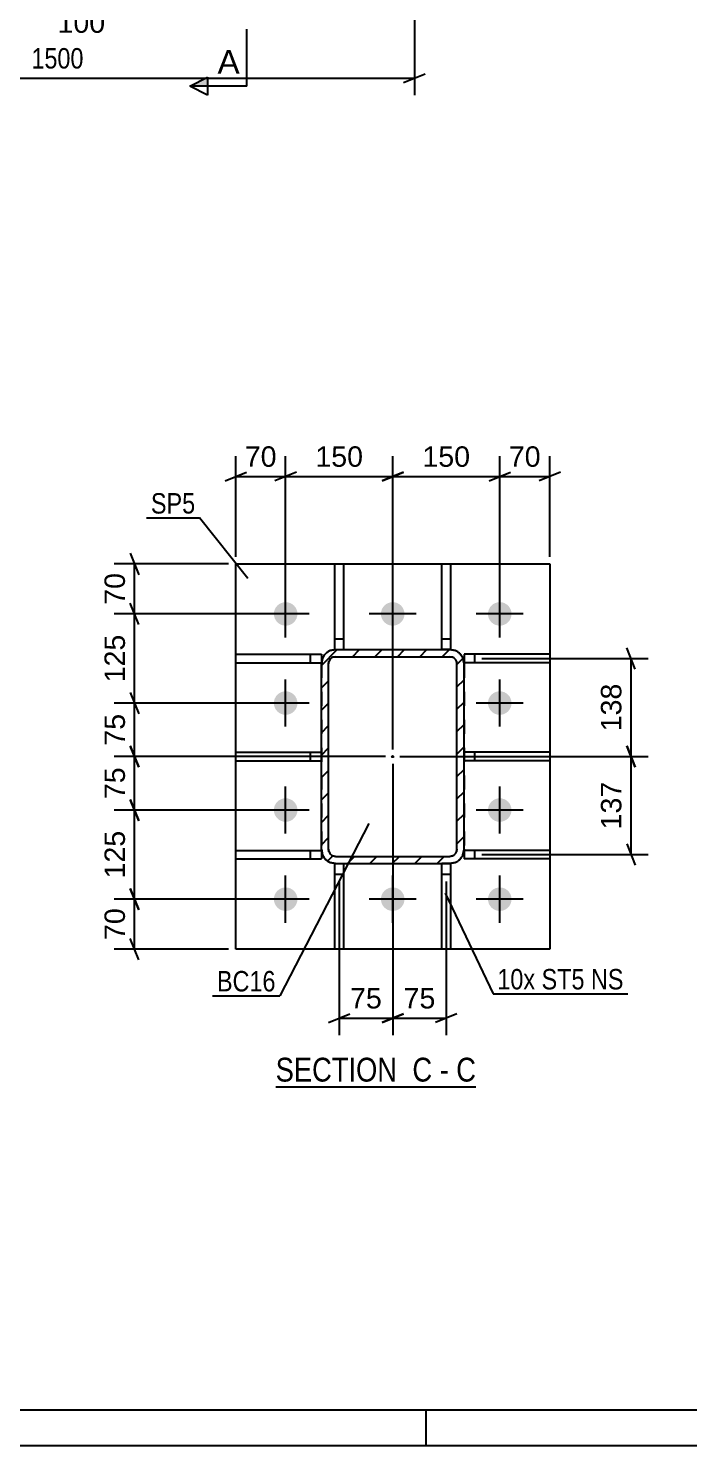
# Model space of a CAD drawing. Header units: millimetres. Extents: x 0 to 2086, y 0 to 594.
# Drawn here: x 155.3 to 247.8, y 0 to 198.7 of the extents above; entities that cross this region are included whole.
import ezdxf

# ---------------------------------------------------------------- set-up
doc = ezdxf.new("R2010")
doc.units = ezdxf.units.MM
doc.linetypes.add('DXK_LINE_DOT2', pattern=[3.9198, 1.9599, -1.9599])
doc.linetypes.add('DXK_LINE_DOT3', pattern=[5.9187, 2.979, -0.9799, 0.9799, -0.9799])
doc.styles.add('Arial', font='arial.ttf', dxfattribs={"height": 0.2})
doc.styles.add('Arial Narrow', font='ARIALN.TTF', dxfattribs={"height": 0.2})

# ---------------------------------------------------------------- blocks, each defined once
blk = doc.blocks.new('Unknown-284858482-1134')
at = {"color": 5, "linetype": 'Continuous'}
for p, q in [((5, 5), (836, 5)), ((211, 0), (211, 5)), ((0, 0), (841, 0))]:
    blk.add_line(p, q, dxfattribs=at)
blk = doc.blocks.new('Unknown-284858482-13 - 9010')
at = {"color": 6, "linetype": 'Continuous'}
blk.add_line((189.93, 50.3), (218, 50.3), dxfattribs=at)
at = {"color": 0, "linetype": 'Continuous'}
for points in [[(208.04, 51.05), (208.04, 54.55), (189.93, 54.55), (189.93, 51.05)], [(211.86, 51.05), (211.86, 54.55), (209.09, 54.55), (209.09, 51.05)], [(214.18, 51.05), (214.18, 54.55), (212.91, 54.55), (212.91, 51.05)], [(218, 51.05), (218, 54.55), (215.23, 54.55), (215.23, 51.05)]]:
    blk.add_wipeout(points, dxfattribs=at)
at = {"color": 7, "linetype": 'Continuous', "style": 'Arial Narrow'}
for s, p in [('SECTION ', (189.93, 51.05)), ('C', (209.09, 51.05)), ('C', (215.23, 51.05)), ('-', (212.91, 51.05))]:
    blk.add_text(s, height=3.34, dxfattribs=at).set_placement(p)
blk = doc.blocks.new('Part-284858482-9044 - 9010')
at = {"color": 2, "linetype": 'Continuous'}
for p, q in [((228.33, 83.47), (216.33, 83.47)), ((216.33, 83.47), (216.33, 82.27)), ((228.33, 83.47), (228.33, 82.27)), ((228.33, 82.27), (216.33, 82.27))]:
    blk.add_line(p, q, dxfattribs=at)
at = {"color": 7, "linetype": 'DXK_LINE_DOT2'}
blk.add_line((217.83, 82.27), (217.83, 83.47), dxfattribs=at)
blk = doc.blocks.new('Part-284858482-9028 - 9010')
at = {"color": 2, "linetype": 'Continuous'}
for p, q in [((184.33, 69.62), (184.33, 123.62)), ((184.33, 123.62), (228.33, 123.62)), ((228.33, 123.62), (228.33, 69.62)), ((228.33, 69.62), (184.33, 69.62))]:
    blk.add_line(p, q, dxfattribs=at)
blk = doc.blocks.new('Part-284858482-9012 - 9010')
at = {"linetype": 'Continuous'}
h = blk.add_hatch(dxfattribs=at)
h.set_pattern_fill('', scale=0.7, style=0, pattern_type=0)
h.set_pattern_definition([(45, (216.1746, 110.3845), (-1.57154, 1.57154), [])])
h.paths.add_polyline_path([(216.33, 109.62), (216.17, 110.38), (215.74, 111.03), (215.09, 111.47), (214.33, 111.62), (198.33, 111.62), (197.56, 111.47), (196.91, 111.03), (196.48, 110.38), (196.33, 109.62), (196.33, 83.62), (196.48, 82.85), (196.91, 82.2), (197.56, 81.77), (198.33, 81.62), (214.33, 81.62), (215.09, 81.77), (215.74, 82.2), (216.17, 82.85), (216.33, 83.62)])
h.paths.add_polyline_path([(215.25, 83.24), (215.03, 82.91), (214.71, 82.7), (214.33, 82.62), (198.33, 82.62), (197.94, 82.7), (197.62, 82.91), (197.4, 83.24), (197.33, 83.62), (197.33, 109.62), (197.4, 110), (197.62, 110.33), (197.94, 110.54), (198.33, 110.62), (214.33, 110.62), (214.71, 110.54), (215.03, 110.33), (215.25, 110), (215.33, 109.62), (215.33, 83.62)])
blk.add_hatch(color=246, dxfattribs=at).paths.add_polyline_path([(206.33, 96.52, -1), (206.33, 96.72, -1)])
at = {"color": 7, "linetype": 'DXK_LINE_DOT2'}
for p, q in [((197.56, 111.47), (198.33, 111.62)), ((198.33, 111.62), (214.33, 111.62)), ((214.33, 111.62), (215.09, 111.47)), ((196.33, 109.62), (196.48, 110.38)), ((196.33, 109.62), (196.33, 83.62)), ((197.4, 110), (197.33, 109.62)), ((197.33, 83.62), (197.33, 109.62)), ((198.33, 110.62), (197.94, 110.54)), ((198.33, 110.62), (214.33, 110.62)), ((214.71, 110.54), (214.33, 110.62)), ((215.33, 109.62), (215.25, 110)), ((215.33, 83.62), (215.33, 109.62)), ((216.17, 110.38), (216.33, 109.62)), ((216.33, 109.62), (216.33, 83.62)), ((196.48, 82.85), (196.33, 83.62)), ((197.33, 83.62), (197.4, 83.24)), ((215.25, 83.24), (215.33, 83.62)), ((216.33, 83.62), (216.17, 82.85)), ((198.33, 81.62), (197.56, 81.77)), ((197.94, 82.7), (198.33, 82.62)), ((198.33, 82.62), (214.33, 82.62)), ((198.33, 81.62), (214.33, 81.62)), ((214.33, 82.62), (214.71, 82.7)), ((215.09, 81.77), (214.33, 81.62))]:
    blk.add_line(p, q, dxfattribs=at)
at = {"color": 2, "linetype": 'Continuous'}
for p, q in [((198.33, 111.62), (197.56, 111.47)), ((198.33, 111.62), (214.33, 111.62)), ((215.09, 111.47), (214.33, 111.62)), ((196.48, 110.38), (196.33, 109.62)), ((196.33, 83.62), (196.33, 109.62)), ((197.33, 109.62), (197.4, 110)), ((197.33, 83.62), (197.33, 109.62)), ((197.94, 110.54), (198.33, 110.62)), ((198.33, 110.62), (214.33, 110.62)), ((214.33, 110.62), (214.71, 110.54)), ((215.25, 110), (215.33, 109.62)), ((215.33, 83.62), (215.33, 109.62)), ((216.33, 109.62), (216.17, 110.38)), ((216.33, 83.62), (216.33, 109.62)), ((196.33, 83.62), (196.48, 82.85)), ((197.4, 83.24), (197.33, 83.62)), ((215.33, 83.62), (215.25, 83.24)), ((216.17, 82.85), (216.33, 83.62)), ((197.56, 81.77), (198.33, 81.62)), ((198.33, 82.62), (197.94, 82.7)), ((198.33, 82.62), (214.33, 82.62)), ((198.33, 81.62), (214.33, 81.62)), ((214.71, 82.7), (214.33, 82.62)), ((214.33, 81.62), (215.09, 81.77))]:
    blk.add_line(p, q, dxfattribs=at)
at = {"color": 7, "linetype": 'DXK_LINE_DOT3'}
blk.add_line((206.33, 96.62), (206.33, 96.62), dxfattribs=at)
at = {"color": 246, "linetype": 'DXK_LINE_DOT2'}
blk.add_line((206.33, 96.62), (206.33, 96.62), dxfattribs=at)
at = {"color": 246, "linetype": 'Continuous'}
blk.add_circle((206.33, 96.62), 0.1, dxfattribs=at)
at = {"color": 7, "linetype": 'DXK_LINE_DOT2'}
for centre, radius, start, end in [((198.33, 109.62), 2, 112.5, 157.5), ((214.33, 109.62), 2, 22.5, 67.5), ((198.33, 109.62), 1, 112.5, 157.5), ((214.33, 109.62), 1, 22.5, 67.5), ((198.33, 83.62), 2, 202.5, 247.5), ((198.33, 83.62), 1, 202.5, 247.5), ((214.33, 83.62), 1, 292.5, 337.5), ((214.33, 83.62), 2, 292.5, 337.5)]:
    blk.add_arc(centre, radius, start, end, dxfattribs=at)
at = {"color": 2, "linetype": 'Continuous'}
for centre, radius, start, end in [((198.33, 109.62), 2, 112.5, 157.5), ((214.33, 109.62), 2, 22.5, 67.5), ((198.33, 109.62), 1, 112.5, 157.5), ((214.33, 109.62), 1, 22.5, 67.5), ((198.33, 83.62), 2, 202.5, 247.5), ((198.33, 83.62), 1, 202.5, 247.5), ((214.33, 83.62), 1, 292.5, 337.5), ((214.33, 83.62), 2, 292.5, 337.5)]:
    blk.add_arc(centre, radius, start, end, dxfattribs=at)
blk = doc.blocks.new('Part-284858482-9042 - 9010')
at = {"color": 2, "linetype": 'Continuous'}
for p, q in [((228.33, 97.22), (216.33, 97.22)), ((228.33, 96.02), (216.33, 96.02)), ((228.33, 97.22), (228.33, 96.02))]:
    blk.add_line(p, q, dxfattribs=at)
at = {"color": 7, "linetype": 'DXK_LINE_DOT2'}
for p, q in [((216.33, 97.22), (216.33, 96.02)), ((217.83, 96.02), (217.83, 97.22))]:
    blk.add_line(p, q, dxfattribs=at)
blk = doc.blocks.new('Part-284858482-9043 - 9010')
at = {"color": 2, "linetype": 'Continuous'}
for p, q in [((228.33, 110.97), (216.33, 110.97)), ((216.33, 110.97), (216.33, 109.77)), ((228.33, 109.77), (216.33, 109.77)), ((228.33, 110.97), (228.33, 109.77))]:
    blk.add_line(p, q, dxfattribs=at)
at = {"color": 7, "linetype": 'DXK_LINE_DOT2'}
blk.add_line((217.83, 109.77), (217.83, 110.97), dxfattribs=at)
blk = doc.blocks.new('Part-284858482-9045 - 9010')
at = {"color": 2, "linetype": 'Continuous'}
for p, q in [((184.33, 96.02), (184.33, 97.22)), ((184.33, 97.22), (196.33, 97.22)), ((184.33, 96.02), (196.33, 96.02))]:
    blk.add_line(p, q, dxfattribs=at)
at = {"color": 7, "linetype": 'DXK_LINE_DOT2'}
for p, q in [((194.83, 96.02), (194.83, 97.22)), ((196.33, 97.22), (196.33, 96.02))]:
    blk.add_line(p, q, dxfattribs=at)
blk = doc.blocks.new('Part-284858482-9046 - 9010')
at = {"color": 2, "linetype": 'Continuous'}
for p, q in [((184.33, 109.77), (184.33, 110.97)), ((184.33, 110.97), (196.33, 110.97)), ((184.33, 109.77), (196.33, 109.77)), ((196.33, 110.97), (196.33, 109.77))]:
    blk.add_line(p, q, dxfattribs=at)
at = {"color": 7, "linetype": 'DXK_LINE_DOT2'}
blk.add_line((194.83, 109.77), (194.83, 110.97), dxfattribs=at)
blk = doc.blocks.new('Part-284858482-9047 - 9010')
at = {"color": 2, "linetype": 'Continuous'}
for p, q in [((184.33, 82.27), (184.33, 83.47)), ((184.33, 83.47), (196.33, 83.47)), ((196.33, 83.47), (196.33, 82.27)), ((184.33, 82.27), (196.33, 82.27))]:
    blk.add_line(p, q, dxfattribs=at)
at = {"color": 7, "linetype": 'DXK_LINE_DOT2'}
blk.add_line((194.83, 82.27), (194.83, 83.47), dxfattribs=at)
blk = doc.blocks.new('Part-284858482-9048 - 9010')
at = {"color": 2, "linetype": 'Continuous'}
for p, q in [((198.23, 81.62), (198.32, 81.62)), ((198.23, 69.62), (198.23, 81.62)), ((199.43, 81.62), (199.43, 69.62)), ((199.43, 69.62), (198.23, 69.62))]:
    blk.add_line(p, q, dxfattribs=at)
at = {"color": 7, "linetype": 'DXK_LINE_DOT2'}
for p, q in [((198.23, 81.62), (199.43, 81.62)), ((198.23, 80.12), (199.43, 80.12))]:
    blk.add_line(p, q, dxfattribs=at)
blk = doc.blocks.new('Part-284858482-9049 - 9010')
at = {"color": 2, "linetype": 'Continuous'}
for p, q in [((213.23, 69.62), (213.23, 81.62)), ((214.33, 81.62), (214.43, 81.62)), ((214.43, 81.62), (214.43, 69.62)), ((214.43, 69.62), (213.23, 69.62))]:
    blk.add_line(p, q, dxfattribs=at)
at = {"color": 7, "linetype": 'DXK_LINE_DOT2'}
for p, q in [((214.43, 81.62), (213.23, 81.62)), ((213.23, 80.12), (214.43, 80.12))]:
    blk.add_line(p, q, dxfattribs=at)
blk = doc.blocks.new('Part-284858482-9050 - 9010')
at = {"color": 2, "linetype": 'Continuous'}
for p, q in [((198.23, 111.62), (198.23, 123.62)), ((198.23, 123.62), (199.43, 123.62)), ((199.43, 123.62), (199.43, 111.62)), ((198.23, 111.62), (198.33, 111.62))]:
    blk.add_line(p, q, dxfattribs=at)
at = {"color": 7, "linetype": 'DXK_LINE_DOT2'}
for p, q in [((198.23, 113.12), (199.43, 113.12)), ((198.33, 111.62), (199.43, 111.62))]:
    blk.add_line(p, q, dxfattribs=at)
blk = doc.blocks.new('Part-284858482-9051 - 9010')
at = {"color": 2, "linetype": 'Continuous'}
for p, q in [((213.23, 111.62), (213.23, 123.62)), ((213.23, 123.62), (214.43, 123.62)), ((214.43, 123.62), (214.43, 111.62)), ((214.43, 111.62), (214.32, 111.62))]:
    blk.add_line(p, q, dxfattribs=at)
at = {"color": 7, "linetype": 'DXK_LINE_DOT2'}
for p, q in [((213.23, 113.12), (214.43, 113.12)), ((214.32, 111.62), (213.23, 111.62))]:
    blk.add_line(p, q, dxfattribs=at)
blk = doc.blocks.new('Bolt-284858482-9087 - 9010')
at = {"linetype": 'Continuous'}
for points in [[(189.68, 116.62, -1), (192.98, 116.62, -1)], [(204.68, 116.62, -1), (207.98, 116.62, -1)], [(219.68, 116.62, -1), (222.98, 116.62, -1)], [(189.68, 104.12, -1), (192.98, 104.12, -1)], [(219.68, 104.12, -1), (222.98, 104.12, -1)], [(189.68, 89.12, -1), (192.98, 89.12, -1)], [(219.68, 89.12, -1), (222.98, 89.12, -1)], [(189.68, 76.62, -1), (192.98, 76.62, -1)], [(204.68, 76.62, -1), (207.98, 76.62, -1)], [(219.68, 76.62, -1), (222.98, 76.62, -1)]]:
    blk.add_hatch(color=1, dxfattribs=at).paths.add_polyline_path(points)
at = {"color": 1, "linetype": 'Continuous'}
for p, q in [((191.33, 113.32), (191.33, 119.92)), ((206.33, 113.32), (206.33, 119.92)), ((221.33, 113.32), (221.33, 119.92)), ((194.63, 116.62), (188.03, 116.62)), ((209.63, 116.62), (203.03, 116.62)), ((224.63, 116.62), (218.03, 116.62)), ((191.33, 100.82), (191.33, 107.42)), ((221.33, 100.82), (221.33, 107.42)), ((194.63, 104.12), (188.03, 104.12)), ((224.63, 104.12), (218.03, 104.12)), ((191.33, 85.82), (191.33, 92.42)), ((221.33, 85.82), (221.33, 92.42)), ((194.63, 89.12), (188.03, 89.12)), ((224.63, 89.12), (218.03, 89.12)), ((191.33, 73.32), (191.33, 79.92)), ((206.33, 73.32), (206.33, 79.92)), ((221.33, 73.32), (221.33, 79.92)), ((194.63, 76.62), (188.03, 76.62)), ((209.63, 76.62), (203.03, 76.62)), ((224.63, 76.62), (218.03, 76.62))]:
    blk.add_line(p, q, dxfattribs=at)
blk = doc.blocks.new('StraightDimension-284858482-2008 - 1225')
at = {"color": 7, "linetype": 'Continuous'}
for p, q in [((109.36, 261.64), (109.36, 189.34)), ((209.36, 261.64), (209.36, 189.34)), ((110.86, 192.34), (107.86, 191.14)), ((109.36, 191.74), (209.36, 191.74)), ((207.86, 191.14), (210.86, 192.34))]:
    blk.add_line(p, q, dxfattribs=at)
at = {"color": 0}
blk.add_wipeout([(163.62, 192.49), (163.62, 196.69), (155.1, 196.69), (155.1, 192.49)], dxfattribs=at)
at = {"color": 3, "style": 'Arial Narrow'}
blk.add_text('1500', height=2.863, dxfattribs=at).set_placement((155.7, 193.09))
blk = doc.blocks.new('StraightDimension-284858482-7669 - 1225')
at = {"color": 7, "linetype": 'Continuous'}
for p, q in [((159.36, 216.96), (159.36, 199.6)), ((166.03, 216.96), (166.03, 199.6)), ((157.86, 201.85), (160.86, 203.05)), ((167.53, 203.05), (164.53, 201.85)), ((159.36, 202.45), (166.03, 202.45))]:
    blk.add_line(p, q, dxfattribs=at)
at = {"color": 0}
blk.add_wipeout([(166.63, 197.5), (166.63, 201.7), (158.76, 201.7), (158.76, 197.5)], dxfattribs=at)
at = {"color": 3, "style": 'Arial'}
blk.add_text('100', height=2.865, dxfattribs=at).set_placement((159.36, 198.1))
blk = doc.blocks.new('StraightDimension-284858482-19223 - 9010')
at = {"color": 7, "linetype": 'Continuous'}
for p, q in [((169.56, 98.12), (170.76, 95.12)), ((205.33, 96.62), (167.31, 96.62)), ((170.16, 89.12), (170.16, 96.62)), ((170.76, 87.62), (169.56, 90.62)), ((190.33, 89.12), (167.31, 89.12))]:
    blk.add_line(p, q, dxfattribs=at)
at = {"color": 0}
blk.add_wipeout([(169.41, 95.69), (165.21, 95.69), (165.21, 90.05), (169.41, 90.05)], dxfattribs=at)
at = {"color": 3, "style": 'Arial'}
blk.add_text('75', height=2.865, rotation=90.0002, dxfattribs=at).set_placement((168.81, 90.65))
blk = doc.blocks.new('StraightDimension-284858482-11191 - 9010')
at = {"color": 7, "linetype": 'Continuous'}
for p, q in [((240.32, 108.87), (239.12, 111.87)), ((218.83, 110.37), (242.12, 110.37)), ((239.72, 96.62), (239.72, 110.37)), ((239.12, 98.12), (240.32, 95.12)), ((207.33, 96.62), (242.12, 96.62))]:
    blk.add_line(p, q, dxfattribs=at)
at = {"color": 0}
blk.add_wipeout([(238.97, 107.43), (234.77, 107.43), (234.77, 99.56), (238.97, 99.56)], dxfattribs=at)
at = {"color": 3, "style": 'Arial'}
blk.add_text('138', height=2.865, rotation=90.0002, dxfattribs=at).set_placement((238.37, 100.16))
blk = doc.blocks.new('StraightDimension-284858482-11063 - 9010')
at = {"color": 7, "linetype": 'Continuous'}
for p, q in [((221.33, 117.62), (221.33, 138.75)), ((228.33, 124.62), (228.33, 138.75)), ((219.83, 135.3), (222.83, 136.5)), ((221.33, 135.9), (228.33, 135.9)), ((229.83, 136.5), (226.83, 135.3))]:
    blk.add_line(p, q, dxfattribs=at)
at = {"color": 0}
blk.add_wipeout([(227.65, 136.65), (227.65, 140.85), (222, 140.85), (222, 136.65)], dxfattribs=at)
at = {"color": 3, "style": 'Arial'}
blk.add_text('70', height=2.865, dxfattribs=at).set_placement((222.6, 137.25))
blk = doc.blocks.new('StraightDimension-284858482-19224 - 9010')
at = {"color": 7, "linetype": 'Continuous'}
for p, q in [((169.56, 90.62), (170.76, 87.62)), ((190.33, 89.12), (167.31, 89.12)), ((170.16, 76.62), (170.16, 89.12)), ((170.76, 75.12), (169.56, 78.12)), ((190.33, 76.62), (167.31, 76.62))]:
    blk.add_line(p, q, dxfattribs=at)
at = {"color": 0}
blk.add_wipeout([(169.41, 86.8), (165.21, 86.8), (165.21, 78.93), (169.41, 78.93)], dxfattribs=at)
at = {"color": 3, "style": 'Arial'}
blk.add_text('125', height=2.865, rotation=90.0002, dxfattribs=at).set_placement((168.81, 79.53))
blk = doc.blocks.new('StraightDimension-284858482-11192 - 9010')
at = {"color": 7, "linetype": 'Continuous'}
for p, q in [((240.32, 95.12), (239.12, 98.12)), ((207.33, 96.62), (242.12, 96.62)), ((239.72, 82.87), (239.72, 96.62)), ((239.12, 84.37), (240.32, 81.37)), ((218.83, 82.87), (242.12, 82.87))]:
    blk.add_line(p, q, dxfattribs=at)
at = {"color": 0}
blk.add_wipeout([(238.97, 93.68), (234.77, 93.68), (234.77, 85.81), (238.97, 85.81)], dxfattribs=at)
at = {"color": 3, "style": 'Arial'}
blk.add_text('137', height=2.865, rotation=90.0002, dxfattribs=at).set_placement((238.37, 86.41))
blk = doc.blocks.new('StraightDimension-284858482-11064 - 9010')
at = {"color": 7, "linetype": 'Continuous'}
for p, q in [((206.33, 97.62), (206.33, 138.75)), ((221.33, 117.62), (221.33, 138.75)), ((207.83, 136.5), (204.83, 135.3)), ((206.33, 135.9), (221.33, 135.9)), ((219.83, 135.3), (222.83, 136.5))]:
    blk.add_line(p, q, dxfattribs=at)
at = {"color": 0}
blk.add_wipeout([(217.76, 136.65), (217.76, 140.85), (209.89, 140.85), (209.89, 136.65)], dxfattribs=at)
at = {"color": 3, "style": 'Arial'}
blk.add_text('150', height=2.865, dxfattribs=at).set_placement((210.49, 137.25))
blk = doc.blocks.new('StraightDimension-284858482-19225 - 9010')
at = {"color": 7, "linetype": 'Continuous'}
for p, q in [((169.56, 78.12), (170.76, 75.12)), ((190.33, 76.62), (167.31, 76.62)), ((170.16, 69.62), (170.16, 76.62)), ((183.33, 69.62), (167.31, 69.62)), ((170.76, 68.12), (169.56, 71.12))]:
    blk.add_line(p, q, dxfattribs=at)
at = {"color": 0}
blk.add_wipeout([(169.41, 75.94), (165.21, 75.94), (165.21, 70.3), (169.41, 70.3)], dxfattribs=at)
at = {"color": 3, "style": 'Arial'}
blk.add_text('70', height=2.865, rotation=90.0002, dxfattribs=at).set_placement((168.81, 70.9))
blk = doc.blocks.new('StraightDimension-284858482-11065 - 9010')
at = {"color": 7, "linetype": 'Continuous'}
for p, q in [((191.33, 117.62), (191.33, 138.75)), ((206.33, 97.62), (206.33, 138.75)), ((192.83, 136.5), (189.83, 135.3)), ((191.33, 135.9), (206.33, 135.9)), ((204.83, 135.3), (207.83, 136.5))]:
    blk.add_line(p, q, dxfattribs=at)
at = {"color": 0}
blk.add_wipeout([(202.76, 136.65), (202.76, 140.85), (194.89, 140.85), (194.89, 136.65)], dxfattribs=at)
at = {"color": 3, "style": 'Arial'}
blk.add_text('150', height=2.865, dxfattribs=at).set_placement((195.49, 137.25))
blk = doc.blocks.new('StraightDimension-284858482-11066 - 9010')
at = {"color": 7, "linetype": 'Continuous'}
for p, q in [((184.33, 124.62), (184.33, 138.75)), ((191.33, 117.62), (191.33, 138.75)), ((182.83, 135.3), (185.83, 136.5)), ((184.33, 135.9), (191.33, 135.9)), ((192.83, 136.5), (189.83, 135.3))]:
    blk.add_line(p, q, dxfattribs=at)
at = {"color": 0}
blk.add_wipeout([(190.65, 136.65), (190.65, 140.85), (185, 140.85), (185, 136.65)], dxfattribs=at)
at = {"color": 3, "style": 'Arial'}
blk.add_text('70', height=2.865, dxfattribs=at).set_placement((185.6, 137.25))
blk = doc.blocks.new('StraightDimension-284858482-11176 - 9010')
at = {"color": 7, "linetype": 'Continuous'}
for p, q in [((206.33, 95.62), (206.33, 57.55)), ((213.83, 79.12), (213.83, 57.55)), ((204.83, 59.35), (207.83, 60.55)), ((206.33, 59.95), (213.83, 59.95)), ((215.33, 60.55), (212.33, 59.35))]:
    blk.add_line(p, q, dxfattribs=at)
at = {"color": 0}
blk.add_wipeout([(212.9, 60.7), (212.9, 64.9), (207.25, 64.9), (207.25, 60.7)], dxfattribs=at)
at = {"color": 3, "style": 'Arial'}
blk.add_text('75', height=2.865, dxfattribs=at).set_placement((207.85, 61.3))
blk = doc.blocks.new('StraightDimension-284858482-11177 - 9010')
at = {"color": 7, "linetype": 'Continuous'}
for p, q in [((206.33, 95.62), (206.33, 57.55)), ((198.83, 79.12), (198.83, 57.55)), ((197.33, 59.35), (200.33, 60.55)), ((198.83, 59.95), (206.33, 59.95)), ((207.83, 60.55), (204.83, 59.35))]:
    blk.add_line(p, q, dxfattribs=at)
at = {"color": 0}
blk.add_wipeout([(205.4, 60.7), (205.4, 64.9), (199.75, 64.9), (199.75, 60.7)], dxfattribs=at)
at = {"color": 3, "style": 'Arial'}
blk.add_text('75', height=2.865, dxfattribs=at).set_placement((200.35, 61.3))
blk = doc.blocks.new('StraightDimension-284858482-19220 - 9010')
at = {"color": 7, "linetype": 'Continuous'}
for p, q in [((183.33, 123.62), (167.31, 123.62)), ((169.56, 125.12), (170.76, 122.12)), ((170.16, 116.62), (170.16, 123.62)), ((170.76, 115.12), (169.56, 118.12)), ((190.33, 116.62), (167.31, 116.62))]:
    blk.add_line(p, q, dxfattribs=at)
at = {"color": 0}
blk.add_wipeout([(169.41, 122.94), (165.21, 122.94), (165.21, 117.3), (169.41, 117.3)], dxfattribs=at)
at = {"color": 3, "style": 'Arial'}
blk.add_text('70', height=2.865, rotation=90.0002, dxfattribs=at).set_placement((168.81, 117.9))
blk = doc.blocks.new('StraightDimension-284858482-19221 - 9010')
at = {"color": 7, "linetype": 'Continuous'}
for p, q in [((170.76, 115.12), (169.56, 118.12)), ((190.33, 116.62), (167.31, 116.62)), ((170.16, 104.12), (170.16, 116.62)), ((169.56, 105.62), (170.76, 102.62)), ((190.33, 104.12), (167.31, 104.12))]:
    blk.add_line(p, q, dxfattribs=at)
at = {"color": 0}
blk.add_wipeout([(169.41, 114.3), (165.21, 114.3), (165.21, 106.43), (169.41, 106.43)], dxfattribs=at)
at = {"color": 3, "style": 'Arial'}
blk.add_text('125', height=2.865, rotation=90.0002, dxfattribs=at).set_placement((168.81, 107.03))
blk = doc.blocks.new('StraightDimension-284858482-19222 - 9010')
at = {"color": 7, "linetype": 'Continuous'}
for p, q in [((169.56, 105.62), (170.76, 102.62)), ((190.33, 104.12), (167.31, 104.12)), ((170.16, 96.62), (170.16, 104.12)), ((170.76, 95.12), (169.56, 98.12)), ((205.33, 96.62), (167.31, 96.62))]:
    blk.add_line(p, q, dxfattribs=at)
at = {"color": 0}
blk.add_wipeout([(169.41, 103.19), (165.21, 103.19), (165.21, 97.55), (169.41, 97.55)], dxfattribs=at)
at = {"color": 3, "style": 'Arial'}
blk.add_text('75', height=2.865, rotation=90.0002, dxfattribs=at).set_placement((168.81, 98.15))
blk = doc.blocks.new('SectionMark-284858482-2067 - 1225')
at = {"linetype": 'Continuous'}
blk.add_hatch(color=6, dxfattribs=at).paths.add_polyline_path([(180.39, 191.86), (180.39, 190.61), (177.89, 190.61)])
at = {"color": 6, "linetype": 'Continuous'}
for p, q in [((185.89, 190.61), (185.89, 198.61)), ((177.89, 190.61), (180.39, 191.86)), ((180.39, 191.86), (180.39, 189.36)), ((185.89, 190.61), (177.89, 190.61)), ((180.39, 189.36), (177.89, 190.61))]:
    blk.add_line(p, q, dxfattribs=at)
at = {"color": 0, "linetype": 'Continuous'}
blk.add_wipeout([(184.89, 192.36), (184.89, 195.86), (181.78, 195.86), (181.78, 192.36)], dxfattribs=at)
at = {"color": 3, "linetype": 'Continuous', "style": 'Arial'}
blk.add_text('A', height=3.34, rotation=-0.0115, dxfattribs=at).set_placement((181.78, 192.36))
blk = doc.blocks.new('Mark-284858482-11019 - 9010')
at = {"color": 0}
blk.add_wipeout([(189.92, 63.69), (189.92, 66.69), (181.7, 66.69), (181.7, 63.69)], dxfattribs=at)
blk.add_wipeout([(189.92, 63.69), (189.92, 66.69), (181.7, 66.69), (181.7, 63.69)], dxfattribs=at)
at = {"color": 30, "linetype": 'Continuous'}
for p in [(202.98, 87.22), (181.1, 63.09)]:
    blk.add_line(p, (190.52, 63.09), dxfattribs=at)
at = {"color": 3, "style": 'Arial Narrow'}
blk.add_text('BC16', height=2.863, dxfattribs=at).set_placement((181.7, 63.69))
blk = doc.blocks.new('Mark-284858482-11022 - 9010')
at = {"color": 0}
blk.add_wipeout([(178.66, 130.69), (178.66, 133.69), (172.45, 133.69), (172.45, 130.69)], dxfattribs=at)
blk.add_wipeout([(178.66, 130.69), (178.66, 133.69), (172.45, 133.69), (172.45, 130.69)], dxfattribs=at)
at = {"color": 30, "linetype": 'Continuous'}
for p in [(171.85, 130.09), (186.02, 121.58)]:
    blk.add_line(p, (179.26, 130.09), dxfattribs=at)
at = {"color": 3, "style": 'Arial Narrow'}
blk.add_text('SP5', height=2.863, dxfattribs=at).set_placement((172.45, 130.69))
blk = doc.blocks.new('MarkSet-284858482-11027 - 9010')
at = {"color": 0}
blk.add_wipeout([(226.29, 63.97), (226.29, 66.97), (220.99, 66.97), (220.99, 63.97)], dxfattribs=at)
blk.add_wipeout([(226.29, 63.97), (226.29, 66.97), (220.99, 66.97), (220.99, 63.97)], dxfattribs=at)
at = {"color": 30, "linetype": 'Continuous'}
blk.add_line((213.67, 77.48), (220.39, 63.37), dxfattribs=at)
at = {"color": 0}
blk.add_wipeout([(233.21, 63.97), (233.21, 66.97), (227.19, 66.97), (227.19, 63.97)], dxfattribs=at)
blk.add_wipeout([(233.21, 63.97), (233.21, 66.97), (227.19, 66.97), (227.19, 63.97)], dxfattribs=at)
at = {"color": 3, "style": 'Arial Narrow'}
for s, p in [('10x', (220.99, 63.97)), ('ST5', (227.19, 63.97))]:
    blk.add_text(s, height=2.863, dxfattribs=at).set_placement(p)
at = {"color": 0}
blk.add_wipeout([(238.68, 63.97), (238.68, 66.97), (234.11, 66.97), (234.11, 63.97)], dxfattribs=at)
blk.add_wipeout([(238.68, 63.97), (238.68, 66.97), (234.11, 66.97), (234.11, 63.97)], dxfattribs=at)
at = {"color": 30, "linetype": 'Continuous'}
blk.add_line((220.39, 63.37), (239.28, 63.37), dxfattribs=at)
at = {"color": 3, "style": 'Arial Narrow'}
blk.add_text('NS', height=2.863, dxfattribs=at).set_placement((234.11, 63.97))

msp = doc.modelspace()

# ---------------------------------------------------------------- block references
for name in ['Unknown-284858482-1134', 'Part-284858482-9028 - 9010', 'Part-284858482-9050 - 9010', 'Part-284858482-9051 - 9010', 'Bolt-284858482-9087 - 9010', 'Part-284858482-9012 - 9010', 'Part-284858482-9046 - 9010', 'Part-284858482-9043 - 9010', 'Part-284858482-9045 - 9010', 'Part-284858482-9042 - 9010', 'Part-284858482-9047 - 9010', 'Part-284858482-9044 - 9010', 'Part-284858482-9048 - 9010', 'Part-284858482-9049 - 9010']:
    msp.add_blockref(name, (0, 0))

# ---------------------------------------------------------------- next in the draw order: block references
for name in ['StraightDimension-284858482-2008 - 1225', 'StraightDimension-284858482-11063 - 9010', 'StraightDimension-284858482-11191 - 9010', 'StraightDimension-284858482-19223 - 9010', 'Unknown-284858482-13 - 9010']:
    msp.add_blockref(name, (0, 0))

# ---------------------------------------------------------------- next in the draw order: block references
for name in ['SectionMark-284858482-2067 - 1225', 'StraightDimension-284858482-7669 - 1225', 'StraightDimension-284858482-11192 - 9010', 'StraightDimension-284858482-19224 - 9010']:
    msp.add_blockref(name, (0, 0))

# ---------------------------------------------------------------- next in the draw order: block references
for name in ['StraightDimension-284858482-11064 - 9010', 'StraightDimension-284858482-11176 - 9010', 'StraightDimension-284858482-19225 - 9010']:
    msp.add_blockref(name, (0, 0))

# ---------------------------------------------------------------- next in the draw order: block references
for name in ['StraightDimension-284858482-11065 - 9010', 'StraightDimension-284858482-11177 - 9010', 'MarkSet-284858482-11027 - 9010']:
    msp.add_blockref(name, (0, 0))

# ---------------------------------------------------------------- next in the draw order: block references
for name in ['StraightDimension-284858482-11066 - 9010', 'Mark-284858482-11019 - 9010']:
    msp.add_blockref(name, (0, 0))

# ---------------------------------------------------------------- next in the draw order: block references
msp.add_blockref('StraightDimension-284858482-19220 - 9010', (0, 0))

# ---------------------------------------------------------------- next in the draw order: block references
for name in ['Mark-284858482-11022 - 9010', 'StraightDimension-284858482-19221 - 9010']:
    msp.add_blockref(name, (0, 0))

# ---------------------------------------------------------------- next in the draw order: block references
msp.add_blockref('StraightDimension-284858482-19222 - 9010', (0, 0))

doc.saveas('drawing.dxf')
